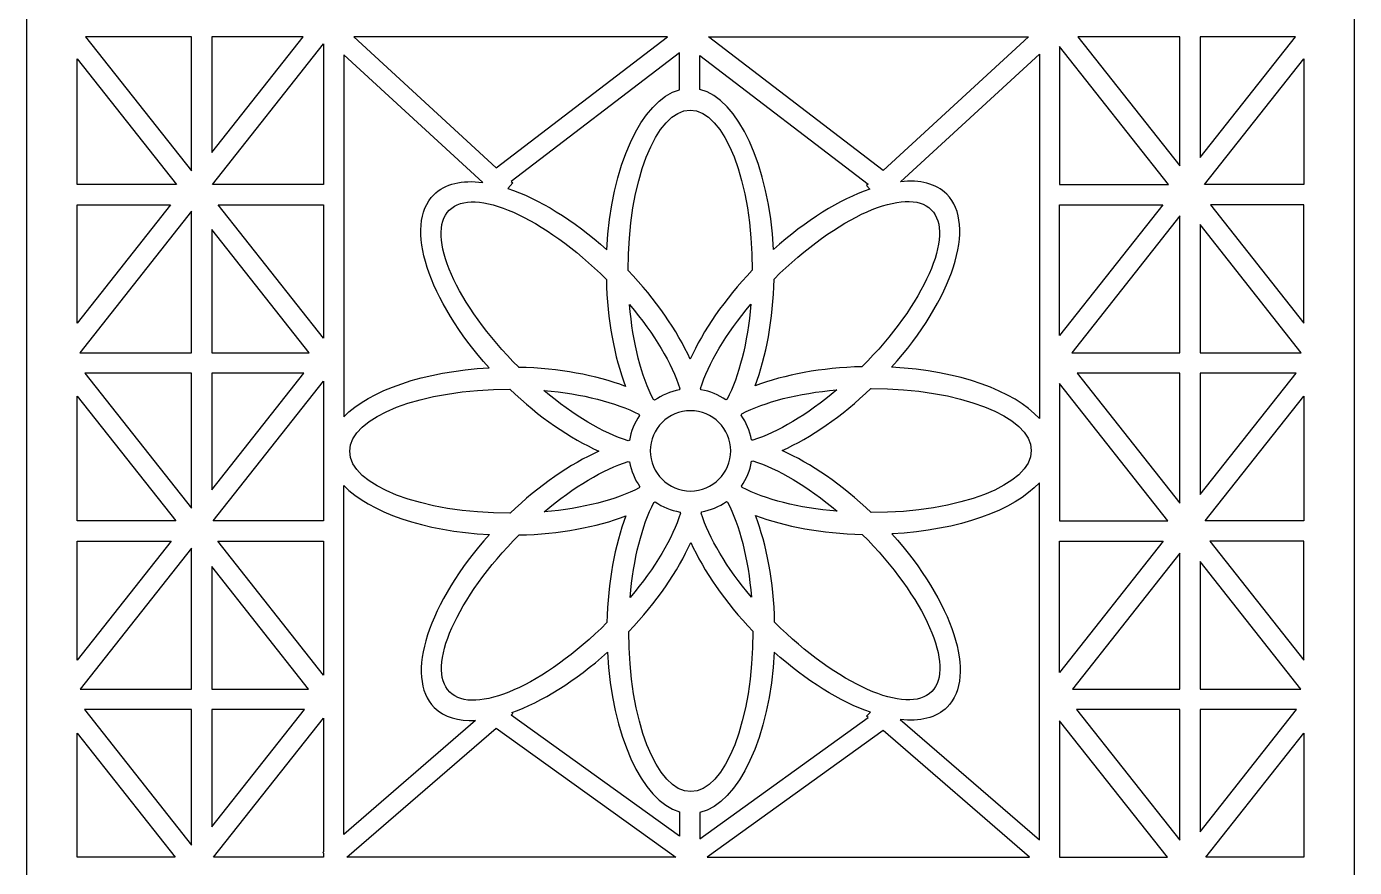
# Model space of a CAD drawing. Header units: centimetres. Extents: x -27 to -22.3, y -9 to 9.
# Drawn here: x -26.999 to -22.336, y -5.922 to -2.968 of the extents above; entities that cross this region are included whole.
import ezdxf

# ---------------------------------------------------------------- set-up
doc = ezdxf.new("R2010")
doc.units = ezdxf.units.CM
doc.header["$MEASUREMENT"] = 0
doc.layers.add('layer 1', color=7, linetype='Continuous')

msp = doc.modelspace()

# ---------------------------------------------------------------- linework, layer by layer
at = {"layer": 'layer 1', "color": 250, "lineweight": 30}
for points, knots in [([(-22.33552, 9.00077), (-22.33552, 9.00077), (-22.33552, -9.00021), (-22.33552, -9.00021), (-22.33552, -9.00021), (-22.33552, -9.00021), (-26.99914, -9.00021), (-26.99914, -9.00021), (-26.99914, -9.00021), (-26.99914, -9.00021), (-26.99914, 9.00077), (-26.99914, 9.00077), (-26.99914, 9.00077), (-26.99914, 9.00077), (-22.33552, 9.00077), (-22.33552, 9.00077)], [0, 0, 0, 0, 0.2, 0.2, 0.2, 0.2, 0.4, 0.4, 0.4, 0.4, 0.6, 0.6, 0.6, 0.6, 1, 1, 1, 1]), ([(-26.41991, -3.00384), (-26.41991, -3.00384), (-26.41991, -3.47517), (-26.41991, -3.47517), (-26.41991, -3.47517), (-26.41991, -3.47517), (-26.79175, -3.00384), (-26.79175, -3.00384), (-26.79175, -3.00384), (-26.79175, -3.00384), (-26.41991, -3.00384), (-26.41991, -3.00384)], [0, 0, 0, 0, 0.25, 0.25, 0.25, 0.25, 0.5, 0.5, 0.5, 0.5, 1, 1, 1, 1]), ([(-26.34862, -3.41094), (-26.34862, -3.41094), (-26.34862, -3.00384), (-26.34862, -3.00384), (-26.34862, -3.00384), (-26.34862, -3.00384), (-26.02744, -3.00384), (-26.02744, -3.00384), (-26.02744, -3.00384), (-26.02744, -3.00384), (-26.34862, -3.41094), (-26.34862, -3.41094)], [0, 0, 0, 0, 0.25, 0.25, 0.25, 0.25, 0.5, 0.5, 0.5, 0.5, 1, 1, 1, 1]), ([(-26.34643, -3.52328), (-26.34643, -3.52328), (-25.95651, -3.52328), (-25.95651, -3.52328), (-25.95651, -3.52328), (-25.95651, -3.52328), (-25.95651, -3.02904), (-25.95651, -3.02904), (-25.95651, -3.02904), (-25.95651, -3.02904), (-26.34643, -3.52328), (-26.34643, -3.52328)], [0, 0, 0, 0, 0.25, 0.25, 0.25, 0.25, 0.5, 0.5, 0.5, 0.5, 1, 1, 1, 1]), ([(-24.74817, -3.00384), (-24.74817, -3.00384), (-25.34936, -3.46397), (-25.34936, -3.46397), (-25.34936, -3.46397), (-25.34936, -3.46397), (-25.84957, -3.00384), (-25.84957, -3.00384), (-25.84957, -3.00384), (-25.84957, -3.00384), (-24.74817, -3.00384), (-24.74817, -3.00384)], [0, 0, 0, 0, 0.25, 0.25, 0.25, 0.25, 0.5, 0.5, 0.5, 0.5, 1, 1, 1, 1]), ([(-24.6042, -3.00384), (-24.6042, -3.00384), (-23.99069, -3.47339), (-23.99069, -3.47339), (-23.99069, -3.47339), (-23.99069, -3.47339), (-23.48024, -3.00384), (-23.48024, -3.00384), (-23.48024, -3.00384), (-23.48024, -3.00384), (-24.6042, -3.00384), (-24.6042, -3.00384)], [0, 0, 0, 0, 0.25, 0.25, 0.25, 0.25, 0.5, 0.5, 0.5, 0.5, 1, 1, 1, 1]), ([(-22.94893, -3.00384), (-22.94893, -3.00384), (-22.94893, -3.45798), (-22.94893, -3.45798), (-22.94893, -3.45798), (-22.94893, -3.45798), (-23.30721, -3.00384), (-23.30721, -3.00384), (-23.30721, -3.00384), (-23.30721, -3.00384), (-23.17735, -3.00384), (-23.17735, -3.00384), (-23.17735, -3.00384), (-23.17735, -3.00384), (-22.94893, -3.00384), (-22.94893, -3.00384)], [0, 0, 0, 0, 0.2, 0.2, 0.2, 0.2, 0.4, 0.4, 0.4, 0.4, 0.6, 0.6, 0.6, 0.6, 1, 1, 1, 1]), ([(-22.87764, -3.42813), (-22.87764, -3.42813), (-22.87764, -3.00384), (-22.87764, -3.00384), (-22.87764, -3.00384), (-22.87764, -3.00384), (-22.5429, -3.00384), (-22.5429, -3.00384), (-22.5429, -3.00384), (-22.5429, -3.00384), (-22.87764, -3.42813), (-22.87764, -3.42813)], [0, 0, 0, 0, 0.25, 0.25, 0.25, 0.25, 0.5, 0.5, 0.5, 0.5, 1, 1, 1, 1]), ([(-25.88522, -3.06699), (-25.88522, -3.06699), (-25.39719, -3.51591), (-25.39719, -3.51591), (-25.39719, -3.51591), (-25.46937, -3.50638), (-25.52955, -3.51952), (-25.56875, -3.55872), (-25.56875, -3.55872), (-25.67586, -3.66583), (-25.58867, -3.92952), (-25.37474, -4.16688), (-25.37474, -4.16688), (-25.60297, -4.17889), (-25.79474, -4.24627), (-25.88522, -4.33914), (-25.88522, -4.33914), (-25.88522, -4.33914), (-25.88522, -3.06699), (-25.88522, -3.06699)], [0, 0, 0, 0, 0.1666667, 0.1666667, 0.1666667, 0.1666667, 0.3333333, 0.3333333, 0.3333333, 0.3333333, 0.5, 0.5, 0.5, 0.5, 0.6666667, 0.6666667, 0.6666667, 0.6666667, 1, 1, 1, 1]), ([(-25.29661, -3.51249), (-25.29661, -3.51249), (-24.70573, -3.06026), (-24.70573, -3.06026), (-24.70573, -3.06026), (-24.70573, -3.06026), (-24.70573, -3.19001), (-24.70573, -3.19001), (-24.70573, -3.19001), (-24.83997, -3.22684), (-24.94608, -3.45963), (-24.96127, -3.75211), (-24.96127, -3.75211), (-25.07811, -3.64695), (-25.20127, -3.57252), (-25.30897, -3.53684), (-25.30897, -3.53684), (-25.30897, -3.53684), (-25.29111, -3.51755), (-25.29111, -3.51755), (-25.29111, -3.51755), (-25.29111, -3.51755), (-25.29661, -3.51249), (-25.29661, -3.51249)], [0, 0, 0, 0, 0.1428571, 0.1428571, 0.1428571, 0.1428571, 0.2857143, 0.2857143, 0.2857143, 0.2857143, 0.4285714, 0.4285714, 0.4285714, 0.4285714, 0.5714286, 0.5714286, 0.5714286, 0.5714286, 0.7142857, 0.7142857, 0.7142857, 0.7142857, 1, 1, 1, 1]), ([(-24.04345, -3.52192), (-24.04345, -3.52192), (-24.63444, -3.06959), (-24.63444, -3.06959), (-24.63444, -3.06959), (-24.63444, -3.06959), (-24.63444, -3.18912), (-24.63444, -3.18912), (-24.63444, -3.18912), (-24.49877, -3.22293), (-24.3911, -3.45672), (-24.37561, -3.75119), (-24.37561, -3.75119), (-24.2624, -3.64915), (-24.14321, -3.57597), (-24.03787, -3.53894), (-24.03787, -3.53894), (-24.03787, -3.53894), (-24.04894, -3.52697), (-24.04894, -3.52697), (-24.04894, -3.52697), (-24.04894, -3.52697), (-24.04345, -3.52192), (-24.04345, -3.52192)], [0, 0, 0, 0, 0.1428571, 0.1428571, 0.1428571, 0.1428571, 0.2857143, 0.2857143, 0.2857143, 0.2857143, 0.4285714, 0.4285714, 0.4285714, 0.4285714, 0.5714286, 0.5714286, 0.5714286, 0.5714286, 0.7142857, 0.7142857, 0.7142857, 0.7142857, 1, 1, 1, 1]), ([(-23.44217, -3.06478), (-23.44217, -3.06478), (-23.92973, -3.51326), (-23.92973, -3.51326), (-23.92973, -3.51326), (-23.86168, -3.50602), (-23.80496, -3.51967), (-23.76745, -3.55718), (-23.76745, -3.55718), (-23.66044, -3.66419), (-23.74736, -3.92747), (-23.96084, -4.16465), (-23.96084, -4.16465), (-23.7259, -4.17685), (-23.52947, -4.24772), (-23.44217, -4.3447), (-23.44217, -4.3447), (-23.44217, -4.3447), (-23.44217, -3.06478), (-23.44217, -3.06478)], [0, 0, 0, 0, 0.1666667, 0.1666667, 0.1666667, 0.1666667, 0.3333333, 0.3333333, 0.3333333, 0.3333333, 0.5, 0.5, 0.5, 0.5, 0.6666667, 0.6666667, 0.6666667, 0.6666667, 1, 1, 1, 1]), ([(-23.37088, -3.03824), (-23.37088, -3.03824), (-22.98822, -3.52328), (-22.98822, -3.52328), (-22.98822, -3.52328), (-22.98822, -3.52328), (-23.37088, -3.52328), (-23.37088, -3.52328), (-23.37088, -3.52328), (-23.37088, -3.52328), (-23.37088, -3.03824), (-23.37088, -3.03824)], [0, 0, 0, 0, 0.25, 0.25, 0.25, 0.25, 0.5, 0.5, 0.5, 0.5, 1, 1, 1, 1]), ([(-26.82091, -3.52328), (-26.82091, -3.52328), (-26.47276, -3.52328), (-26.47276, -3.52328), (-26.47276, -3.52328), (-26.47276, -3.52328), (-26.82091, -3.08198), (-26.82091, -3.08198), (-26.82091, -3.08198), (-26.82091, -3.08198), (-26.82091, -3.52328), (-26.82091, -3.52328)], [0, 0, 0, 0, 0.25, 0.25, 0.25, 0.25, 0.5, 0.5, 0.5, 0.5, 1, 1, 1, 1]), ([(-22.51375, -3.08199), (-22.51375, -3.08199), (-22.86189, -3.52328), (-22.86189, -3.52328), (-22.86189, -3.52328), (-22.86189, -3.52328), (-22.51375, -3.52328), (-22.51375, -3.52328), (-22.51375, -3.52328), (-22.51375, -3.52328), (-22.51375, -3.08199), (-22.51375, -3.08199)], [0, 0, 0, 0, 0.25, 0.25, 0.25, 0.25, 0.5, 0.5, 0.5, 0.5, 1, 1, 1, 1]), ([(-24.88641, -3.82472), (-24.7882, -3.92736), (-24.71365, -4.03652), (-24.66843, -4.13693), (-24.66843, -4.13693), (-24.62339, -4.03631), (-24.54884, -3.92682), (-24.45043, -3.82385), (-24.45043, -3.82385), (-24.45056, -3.51334), (-24.54812, -3.26164), (-24.66842, -3.26164), (-24.66842, -3.26164), (-24.78879, -3.26164), (-24.88641, -3.51368), (-24.88641, -3.82447), (-24.88641, -3.82447), (-24.88641, -3.82447), (-24.88641, -3.82472), (-24.88641, -3.82472)], [0, 0, 0, 0, 0.1666667, 0.1666667, 0.1666667, 0.1666667, 0.3333333, 0.3333333, 0.3333333, 0.3333333, 0.5, 0.5, 0.5, 0.5, 0.6666667, 0.6666667, 0.6666667, 0.6666667, 1, 1, 1, 1]), ([(-25.27046, -4.1653), (-25.12844, -4.16842), (-24.99855, -4.1929), (-24.89557, -4.23192), (-24.89557, -4.23192), (-24.93486, -4.12892), (-24.95957, -3.99878), (-24.9628, -3.85639), (-24.9628, -3.85639), (-25.18245, -3.63692), (-25.42942, -3.52793), (-25.51448, -3.61299), (-25.51448, -3.61299), (-25.59959, -3.69811), (-25.4904, -3.94535), (-25.27064, -4.16511), (-25.27064, -4.16511), (-25.27064, -4.16511), (-25.27046, -4.1653), (-25.27046, -4.1653)], [0, 0, 0, 0, 0.1666667, 0.1666667, 0.1666667, 0.1666667, 0.3333333, 0.3333333, 0.3333333, 0.3333333, 0.5, 0.5, 0.5, 0.5, 0.6666667, 0.6666667, 0.6666667, 0.6666667, 1, 1, 1, 1]), ([(-24.37402, -3.85547), (-24.37715, -3.99748), (-24.40163, -4.12738), (-24.44065, -4.23036), (-24.44065, -4.23036), (-24.33765, -4.19107), (-24.20751, -4.16636), (-24.06512, -4.16313), (-24.06512, -4.16313), (-23.84565, -3.94348), (-23.73666, -3.69651), (-23.82172, -3.61145), (-23.82172, -3.61145), (-23.90684, -3.52633), (-24.15408, -3.63552), (-24.37384, -3.85528), (-24.37384, -3.85528), (-24.37384, -3.85528), (-24.37402, -3.85547), (-24.37402, -3.85547)], [0, 0, 0, 0, 0.1666667, 0.1666667, 0.1666667, 0.1666667, 0.3333333, 0.3333333, 0.3333333, 0.3333333, 0.5, 0.5, 0.5, 0.5, 0.6666667, 0.6666667, 0.6666667, 0.6666667, 1, 1, 1, 1]), ([(-26.49348, -3.59457), (-26.49348, -3.59457), (-26.82091, -3.59457), (-26.82091, -3.59457), (-26.82091, -3.59457), (-26.82091, -3.59457), (-26.82091, -4.00959), (-26.82091, -4.00959), (-26.82091, -4.00959), (-26.82091, -4.00959), (-26.49348, -3.59457), (-26.49348, -3.59457)], [0, 0, 0, 0, 0.25, 0.25, 0.25, 0.25, 0.5, 0.5, 0.5, 0.5, 1, 1, 1, 1]), ([(-26.41991, -3.61641), (-26.41991, -3.61641), (-26.41991, -4.114), (-26.41991, -4.114), (-26.41991, -4.114), (-26.41991, -4.114), (-26.81247, -4.114), (-26.81247, -4.114), (-26.81247, -4.114), (-26.81247, -4.114), (-26.41991, -3.61641), (-26.41991, -3.61641)], [0, 0, 0, 0, 0.25, 0.25, 0.25, 0.25, 0.5, 0.5, 0.5, 0.5, 1, 1, 1, 1]), ([(-25.95651, -3.59457), (-25.95651, -3.59457), (-26.32571, -3.59457), (-26.32571, -3.59457), (-26.32571, -3.59457), (-26.32571, -3.59457), (-25.95651, -4.06254), (-25.95651, -4.06254), (-25.95651, -4.06254), (-25.95651, -4.06254), (-25.95651, -3.59457), (-25.95651, -3.59457)], [0, 0, 0, 0, 0.25, 0.25, 0.25, 0.25, 0.5, 0.5, 0.5, 0.5, 1, 1, 1, 1]), ([(-23.37088, -4.05334), (-23.37088, -4.05334), (-23.00894, -3.59457), (-23.00894, -3.59457), (-23.00894, -3.59457), (-23.00894, -3.59457), (-23.37088, -3.59457), (-23.37088, -3.59457), (-23.37088, -3.59457), (-23.37088, -3.59457), (-23.37088, -4.05334), (-23.37088, -4.05334)], [0, 0, 0, 0, 0.25, 0.25, 0.25, 0.25, 0.5, 0.5, 0.5, 0.5, 1, 1, 1, 1]), ([(-22.94893, -3.6336), (-22.94893, -3.6336), (-22.94893, -4.114), (-22.94893, -4.114), (-22.94893, -4.114), (-22.94893, -4.114), (-23.32793, -4.114), (-23.32793, -4.114), (-23.32793, -4.114), (-23.32793, -4.114), (-22.94893, -3.6336), (-22.94893, -3.6336)], [0, 0, 0, 0, 0.25, 0.25, 0.25, 0.25, 0.5, 0.5, 0.5, 0.5, 1, 1, 1, 1]), ([(-22.51375, -4.00959), (-22.51375, -4.00959), (-22.84117, -3.59457), (-22.84117, -3.59457), (-22.84117, -3.59457), (-22.84117, -3.59457), (-22.51375, -3.59457), (-22.51375, -3.59457), (-22.51375, -3.59457), (-22.51375, -3.59457), (-22.51375, -4.00959), (-22.51375, -4.00959)], [0, 0, 0, 0, 0.25, 0.25, 0.25, 0.25, 0.5, 0.5, 0.5, 0.5, 1, 1, 1, 1]), ([(-26.34862, -4.114), (-26.34862, -4.114), (-26.34862, -3.68063), (-26.34862, -3.68063), (-26.34862, -3.68063), (-26.34862, -3.68063), (-26.00672, -4.114), (-26.00672, -4.114), (-26.00672, -4.114), (-26.00672, -4.114), (-26.34862, -4.114), (-26.34862, -4.114)], [0, 0, 0, 0, 0.25, 0.25, 0.25, 0.25, 0.5, 0.5, 0.5, 0.5, 1, 1, 1, 1]), ([(-22.87764, -4.114), (-22.87764, -4.114), (-22.87764, -3.66344), (-22.87764, -3.66344), (-22.87764, -3.66344), (-22.87764, -3.66344), (-22.52218, -4.114), (-22.52218, -4.114), (-22.52218, -4.114), (-22.52218, -4.114), (-22.87764, -4.114), (-22.87764, -4.114)], [0, 0, 0, 0, 0.25, 0.25, 0.25, 0.25, 0.5, 0.5, 0.5, 0.5, 1, 1, 1, 1]), ([(-24.79319, -4.28079), (-24.76765, -4.26268), (-24.73805, -4.24993), (-24.70601, -4.24418), (-24.70601, -4.24418), (-24.70563, -4.2426), (-24.70523, -4.24101), (-24.70483, -4.23942), (-24.70483, -4.23942), (-24.73176, -4.15338), (-24.79344, -4.0488), (-24.88141, -3.94475), (-24.88141, -3.94475), (-24.86992, -4.08088), (-24.83935, -4.19861), (-24.79729, -4.27834), (-24.79729, -4.27834), (-24.79592, -4.27915), (-24.79455, -4.27997), (-24.79319, -4.28079)], [0, 0, 0, 0, 0.1666667, 0.1666667, 0.1666667, 0.1666667, 0.3333333, 0.3333333, 0.3333333, 0.3333333, 0.5, 0.5, 0.5, 0.5, 0.6666667, 0.6666667, 0.6666667, 0.6666667, 1, 1, 1, 1]), ([(-24.6306, -4.24385), (-24.5985, -4.24931), (-24.56879, -4.26178), (-24.54311, -4.27964), (-24.54311, -4.27964), (-24.5417, -4.27879), (-24.54028, -4.27793), (-24.53886, -4.27708), (-24.53886, -4.27708), (-24.49706, -4.1972), (-24.46673, -4.07964), (-24.45536, -3.94387), (-24.45536, -3.94387), (-24.5435, -4.04825), (-24.60512, -4.15312), (-24.63177, -4.23924), (-24.63177, -4.23924), (-24.63137, -4.24078), (-24.63098, -4.24232), (-24.6306, -4.24385)], [0, 0, 0, 0, 0.1666667, 0.1666667, 0.1666667, 0.1666667, 0.3333333, 0.3333333, 0.3333333, 0.3333333, 0.5, 0.5, 0.5, 0.5, 0.6666667, 0.6666667, 0.6666667, 0.6666667, 1, 1, 1, 1]), ([(-26.41991, -4.18529), (-26.41991, -4.18529), (-26.41991, -4.65933), (-26.41991, -4.65933), (-26.41991, -4.65933), (-26.41991, -4.65933), (-26.79389, -4.18529), (-26.79389, -4.18529), (-26.79389, -4.18529), (-26.79389, -4.18529), (-26.41991, -4.18529), (-26.41991, -4.18529)], [0, 0, 0, 0, 0.25, 0.25, 0.25, 0.25, 0.5, 0.5, 0.5, 0.5, 1, 1, 1, 1]), ([(-26.34862, -4.59511), (-26.34862, -4.59511), (-26.34862, -4.18529), (-26.34862, -4.18529), (-26.34862, -4.18529), (-26.34862, -4.18529), (-26.0253, -4.18529), (-26.0253, -4.18529), (-26.0253, -4.18529), (-26.0253, -4.18529), (-26.34862, -4.59511), (-26.34862, -4.59511)], [0, 0, 0, 0, 0.25, 0.25, 0.25, 0.25, 0.5, 0.5, 0.5, 0.5, 1, 1, 1, 1]), ([(-22.94893, -4.18529), (-22.94893, -4.18529), (-22.94893, -4.64214), (-22.94893, -4.64214), (-22.94893, -4.64214), (-22.94893, -4.64214), (-23.30935, -4.18529), (-23.30935, -4.18529), (-23.30935, -4.18529), (-23.30935, -4.18529), (-22.94893, -4.18529), (-22.94893, -4.18529)], [0, 0, 0, 0, 0.25, 0.25, 0.25, 0.25, 0.5, 0.5, 0.5, 0.5, 1, 1, 1, 1]), ([(-22.87764, -4.6123), (-22.87764, -4.6123), (-22.87764, -4.18529), (-22.87764, -4.18529), (-22.87764, -4.18529), (-22.87764, -4.18529), (-22.54076, -4.18529), (-22.54076, -4.18529), (-22.54076, -4.18529), (-22.54076, -4.18529), (-22.87764, -4.6123), (-22.87764, -4.6123)], [0, 0, 0, 0, 0.25, 0.25, 0.25, 0.25, 0.5, 0.5, 0.5, 0.5, 1, 1, 1, 1]), ([(-26.34429, -4.70473), (-26.34429, -4.70473), (-25.95651, -4.70473), (-25.95651, -4.70473), (-25.95651, -4.70473), (-25.95651, -4.70473), (-25.95651, -4.2132), (-25.95651, -4.2132), (-25.95651, -4.2132), (-25.95651, -4.2132), (-26.34429, -4.70473), (-26.34429, -4.70473)], [0, 0, 0, 0, 0.25, 0.25, 0.25, 0.25, 0.5, 0.5, 0.5, 0.5, 1, 1, 1, 1]), ([(-25.3012, -4.67768), (-25.19857, -4.57947), (-25.08941, -4.50492), (-24.98899, -4.4597), (-24.98899, -4.4597), (-25.08961, -4.41466), (-25.19911, -4.34011), (-25.30209, -4.2417), (-25.30209, -4.2417), (-25.61259, -4.24183), (-25.86429, -4.3394), (-25.86429, -4.45969), (-25.86429, -4.45969), (-25.86429, -4.58006), (-25.61225, -4.67768), (-25.30146, -4.67768), (-25.30146, -4.67768), (-25.30146, -4.67768), (-25.3012, -4.67768), (-25.3012, -4.67768)], [0, 0, 0, 0, 0.1666667, 0.1666667, 0.1666667, 0.1666667, 0.3333333, 0.3333333, 0.3333333, 0.3333333, 0.5, 0.5, 0.5, 0.5, 0.6666667, 0.6666667, 0.6666667, 0.6666667, 1, 1, 1, 1]), ([(-24.34565, -4.45747), (-24.24503, -4.50253), (-24.13554, -4.5771), (-24.03257, -4.6755), (-24.03257, -4.6755), (-23.72207, -4.67537), (-23.47037, -4.5778), (-23.47037, -4.45751), (-23.47037, -4.45751), (-23.47037, -4.33713), (-23.72241, -4.23951), (-24.0332, -4.23951), (-24.0332, -4.23951), (-24.0332, -4.23951), (-24.03345, -4.23951), (-24.03345, -4.23951), (-24.03345, -4.23951), (-24.13609, -4.33773), (-24.24524, -4.41225), (-24.34565, -4.45747)], [0, 0, 0, 0, 0.1666667, 0.1666667, 0.1666667, 0.1666667, 0.3333333, 0.3333333, 0.3333333, 0.3333333, 0.5, 0.5, 0.5, 0.5, 0.6666667, 0.6666667, 0.6666667, 0.6666667, 1, 1, 1, 1]), ([(-23.37088, -4.2224), (-23.37088, -4.2224), (-22.99036, -4.70473), (-22.99036, -4.70473), (-22.99036, -4.70473), (-22.99036, -4.70473), (-23.37088, -4.70473), (-23.37088, -4.70473), (-23.37088, -4.70473), (-23.37088, -4.70473), (-23.37088, -4.2224), (-23.37088, -4.2224)], [0, 0, 0, 0, 0.25, 0.25, 0.25, 0.25, 0.5, 0.5, 0.5, 0.5, 1, 1, 1, 1]), ([(-26.82091, -4.70473), (-26.82091, -4.70473), (-26.4749, -4.70473), (-26.4749, -4.70473), (-26.4749, -4.70473), (-26.4749, -4.70473), (-26.82091, -4.26615), (-26.82091, -4.26615), (-26.82091, -4.26615), (-26.82091, -4.26615), (-26.82091, -4.70473), (-26.82091, -4.70473)], [0, 0, 0, 0, 0.25, 0.25, 0.25, 0.25, 0.5, 0.5, 0.5, 0.5, 1, 1, 1, 1]), ([(-24.88207, -4.42187), (-24.87661, -4.38978), (-24.86414, -4.36006), (-24.84628, -4.33438), (-24.84628, -4.33438), (-24.84713, -4.33297), (-24.84799, -4.33156), (-24.84883, -4.33013), (-24.84883, -4.33013), (-24.92872, -4.28834), (-25.04628, -4.258), (-25.18205, -4.24663), (-25.18205, -4.24663), (-25.07767, -4.33477), (-24.97281, -4.39639), (-24.88669, -4.42304), (-24.88669, -4.42304), (-24.88515, -4.42264), (-24.88361, -4.42225), (-24.88207, -4.42187)], [0, 0, 0, 0, 0.1666667, 0.1666667, 0.1666667, 0.1666667, 0.3333333, 0.3333333, 0.3333333, 0.3333333, 0.5, 0.5, 0.5, 0.5, 0.6666667, 0.6666667, 0.6666667, 0.6666667, 1, 1, 1, 1]), ([(-24.48951, -4.33274), (-24.47141, -4.35827), (-24.45866, -4.38786), (-24.45292, -4.41988), (-24.45292, -4.41988), (-24.45133, -4.42027), (-24.44973, -4.42066), (-24.44814, -4.42107), (-24.44814, -4.42107), (-24.3621, -4.39414), (-24.25753, -4.3325), (-24.15349, -4.24452), (-24.15349, -4.24452), (-24.28962, -4.25601), (-24.40734, -4.28659), (-24.48707, -4.32863), (-24.48707, -4.32863), (-24.48788, -4.33001), (-24.4887, -4.33138), (-24.48951, -4.33274)], [0, 0, 0, 0, 0.1666667, 0.1666667, 0.1666667, 0.1666667, 0.3333333, 0.3333333, 0.3333333, 0.3333333, 0.5, 0.5, 0.5, 0.5, 0.6666667, 0.6666667, 0.6666667, 0.6666667, 1, 1, 1, 1]), ([(-22.51375, -4.26615), (-22.51375, -4.26615), (-22.85975, -4.70473), (-22.85975, -4.70473), (-22.85975, -4.70473), (-22.85975, -4.70473), (-22.51375, -4.70473), (-22.51375, -4.70473), (-22.51375, -4.70473), (-22.51375, -4.70473), (-22.51375, -4.26615), (-22.51375, -4.26615)], [0, 0, 0, 0, 0.25, 0.25, 0.25, 0.25, 0.5, 0.5, 0.5, 0.5, 1, 1, 1, 1]), ([(-24.52623, -4.4586), (-24.52623, -4.53651), (-24.58942, -4.59969), (-24.66733, -4.59969), (-24.66733, -4.59969), (-24.74524, -4.59969), (-24.80842, -4.53651), (-24.80842, -4.4586), (-24.80842, -4.4586), (-24.80842, -4.38069), (-24.74524, -4.3175), (-24.66733, -4.3175), (-24.66733, -4.3175), (-24.58942, -4.3175), (-24.52623, -4.38069), (-24.52623, -4.4586)], [0, 0, 0, 0, 0.2, 0.2, 0.2, 0.2, 0.4, 0.4, 0.4, 0.4, 0.6, 0.6, 0.6, 0.6, 1, 1, 1, 1]), ([(-24.84514, -4.58446), (-24.86325, -4.55892), (-24.876, -4.52931), (-24.88175, -4.49727), (-24.88175, -4.49727), (-24.88332, -4.49689), (-24.8849, -4.4965), (-24.88649, -4.49609), (-24.88649, -4.49609), (-24.97254, -4.52303), (-25.07712, -4.5847), (-25.18118, -4.67268), (-25.18118, -4.67268), (-25.04505, -4.66119), (-24.92732, -4.63062), (-24.84758, -4.58856), (-24.84758, -4.58856), (-24.84677, -4.58719), (-24.84596, -4.58582), (-24.84514, -4.58446)], [0, 0, 0, 0, 0.1666667, 0.1666667, 0.1666667, 0.1666667, 0.3333333, 0.3333333, 0.3333333, 0.3333333, 0.5, 0.5, 0.5, 0.5, 0.6666667, 0.6666667, 0.6666667, 0.6666667, 1, 1, 1, 1]), ([(-24.45258, -4.49529), (-24.45803, -4.52739), (-24.4705, -4.5571), (-24.48836, -4.58279), (-24.48836, -4.58279), (-24.4875, -4.58421), (-24.48664, -4.58563), (-24.48579, -4.58706), (-24.48579, -4.58706), (-24.40591, -4.62886), (-24.28837, -4.65921), (-24.1526, -4.67058), (-24.1526, -4.67058), (-24.25699, -4.58243), (-24.36186, -4.52079), (-24.44799, -4.49413), (-24.44799, -4.49413), (-24.44952, -4.49453), (-24.45105, -4.49492), (-24.45258, -4.49529)], [0, 0, 0, 0, 0.1666667, 0.1666667, 0.1666667, 0.1666667, 0.3333333, 0.3333333, 0.3333333, 0.3333333, 0.5, 0.5, 0.5, 0.5, 0.6666667, 0.6666667, 0.6666667, 0.6666667, 1, 1, 1, 1]), ([(-23.44217, -5.82542), (-23.44217, -5.82542), (-23.93127, -5.40205), (-23.93127, -5.40205), (-23.93127, -5.40205), (-23.86185, -5.41005), (-23.80398, -5.39655), (-23.76591, -5.35847), (-23.76591, -5.35847), (-23.6588, -5.25136), (-23.74599, -4.98767), (-23.95991, -4.75031), (-23.95991, -4.75031), (-23.72539, -4.73797), (-23.52935, -4.66716), (-23.44217, -4.57031), (-23.44217, -4.57031), (-23.44217, -4.57031), (-23.44217, -5.82542), (-23.44217, -5.82542)], [0, 0, 0, 0, 0.1666667, 0.1666667, 0.1666667, 0.1666667, 0.3333333, 0.3333333, 0.3333333, 0.3333333, 0.5, 0.5, 0.5, 0.5, 0.6666667, 0.6666667, 0.6666667, 0.6666667, 1, 1, 1, 1]), ([(-25.88522, -5.80559), (-25.88522, -5.80559), (-25.42286, -5.40537), (-25.42286, -5.40537), (-25.42286, -5.40537), (-25.48294, -5.40854), (-25.53304, -5.39418), (-25.5672, -5.36002), (-25.5672, -5.36002), (-25.67421, -5.25301), (-25.58729, -4.98972), (-25.37382, -4.75254), (-25.37382, -4.75254), (-25.60245, -4.74067), (-25.79462, -4.67323), (-25.88522, -4.58023), (-25.88522, -4.58023), (-25.88522, -4.58023), (-25.88522, -5.80559), (-25.88522, -5.80559)], [0, 0, 0, 0, 0.1666667, 0.1666667, 0.1666667, 0.1666667, 0.3333333, 0.3333333, 0.3333333, 0.3333333, 0.5, 0.5, 0.5, 0.5, 0.6666667, 0.6666667, 0.6666667, 0.6666667, 1, 1, 1, 1]), ([(-24.70405, -4.67334), (-24.73615, -4.66789), (-24.76585, -4.65541), (-24.79154, -4.63755), (-24.79154, -4.63755), (-24.79295, -4.63841), (-24.79437, -4.63927), (-24.7958, -4.64012), (-24.7958, -4.64012), (-24.83759, -4.72001), (-24.86793, -4.83756), (-24.8793, -4.97332), (-24.8793, -4.97332), (-24.79116, -4.86894), (-24.72953, -4.76408), (-24.70288, -4.67796), (-24.70288, -4.67796), (-24.70328, -4.67642), (-24.70367, -4.67488), (-24.70405, -4.67334)], [0, 0, 0, 0, 0.1666667, 0.1666667, 0.1666667, 0.1666667, 0.3333333, 0.3333333, 0.3333333, 0.3333333, 0.5, 0.5, 0.5, 0.5, 0.6666667, 0.6666667, 0.6666667, 0.6666667, 1, 1, 1, 1]), ([(-24.54137, -4.63635), (-24.56693, -4.65449), (-24.59656, -4.66726), (-24.62862, -4.67301), (-24.62862, -4.67301), (-24.62901, -4.6746), (-24.62941, -4.6762), (-24.62982, -4.6778), (-24.62982, -4.6778), (-24.60287, -4.76384), (-24.5412, -4.86841), (-24.45324, -4.97245), (-24.45324, -4.97245), (-24.46473, -4.83625), (-24.49533, -4.71845), (-24.53742, -4.6387), (-24.53742, -4.6387), (-24.53875, -4.63792), (-24.54006, -4.63713), (-24.54137, -4.63635)], [0, 0, 0, 0, 0.1666667, 0.1666667, 0.1666667, 0.1666667, 0.3333333, 0.3333333, 0.3333333, 0.3333333, 0.5, 0.5, 0.5, 0.5, 0.6666667, 0.6666667, 0.6666667, 0.6666667, 1, 1, 1, 1]), ([(-24.96063, -5.06173), (-24.9575, -4.91971), (-24.93303, -4.78982), (-24.89401, -4.68684), (-24.89401, -4.68684), (-24.99701, -4.72613), (-25.12715, -4.75083), (-25.26953, -4.75406), (-25.26953, -4.75406), (-25.489, -4.97371), (-25.59799, -5.22069), (-25.51293, -5.30575), (-25.51293, -5.30575), (-25.42782, -5.39086), (-25.18057, -5.28167), (-24.96081, -5.06191), (-24.96081, -5.06191), (-24.96081, -5.06191), (-24.96063, -5.06173), (-24.96063, -5.06173)], [0, 0, 0, 0, 0.1666667, 0.1666667, 0.1666667, 0.1666667, 0.3333333, 0.3333333, 0.3333333, 0.3333333, 0.5, 0.5, 0.5, 0.5, 0.6666667, 0.6666667, 0.6666667, 0.6666667, 1, 1, 1, 1]), ([(-24.06419, -4.7519), (-24.20624, -4.74878), (-24.33613, -4.72428), (-24.43908, -4.68523), (-24.43908, -4.68523), (-24.39979, -4.78824), (-24.37509, -4.91841), (-24.37186, -5.06081), (-24.37186, -5.06081), (-24.15221, -5.28027), (-23.90524, -5.38926), (-23.82018, -5.3042), (-23.82018, -5.3042), (-23.73506, -5.21909), (-23.84425, -4.97184), (-24.06401, -4.75208), (-24.06401, -4.75208), (-24.06401, -4.75208), (-24.06419, -4.7519), (-24.06419, -4.7519)], [0, 0, 0, 0, 0.1666667, 0.1666667, 0.1666667, 0.1666667, 0.3333333, 0.3333333, 0.3333333, 0.3333333, 0.5, 0.5, 0.5, 0.5, 0.6666667, 0.6666667, 0.6666667, 0.6666667, 1, 1, 1, 1]), ([(-26.49134, -4.77602), (-26.49134, -4.77602), (-26.82091, -4.77602), (-26.82091, -4.77602), (-26.82091, -4.77602), (-26.82091, -4.77602), (-26.82091, -5.19376), (-26.82091, -5.19376), (-26.82091, -5.19376), (-26.82091, -5.19376), (-26.49134, -4.77602), (-26.49134, -4.77602)], [0, 0, 0, 0, 0.25, 0.25, 0.25, 0.25, 0.5, 0.5, 0.5, 0.5, 1, 1, 1, 1]), ([(-26.41991, -4.80057), (-26.41991, -4.80057), (-26.41991, -5.29545), (-26.41991, -5.29545), (-26.41991, -5.29545), (-26.41991, -5.29545), (-26.81033, -5.29545), (-26.81033, -5.29545), (-26.81033, -5.29545), (-26.81033, -5.29545), (-26.41991, -4.80057), (-26.41991, -4.80057)], [0, 0, 0, 0, 0.25, 0.25, 0.25, 0.25, 0.5, 0.5, 0.5, 0.5, 1, 1, 1, 1]), ([(-25.95651, -4.77602), (-25.95651, -4.77602), (-26.32785, -4.77602), (-26.32785, -4.77602), (-26.32785, -4.77602), (-26.32785, -4.77602), (-25.95651, -5.24671), (-25.95651, -5.24671), (-25.95651, -5.24671), (-25.95651, -5.24671), (-25.95651, -4.77602), (-25.95651, -4.77602)], [0, 0, 0, 0, 0.25, 0.25, 0.25, 0.25, 0.5, 0.5, 0.5, 0.5, 1, 1, 1, 1]), ([(-24.44824, -5.09247), (-24.54645, -4.98984), (-24.621, -4.88068), (-24.66622, -4.78027), (-24.66622, -4.78027), (-24.71127, -4.88088), (-24.78583, -4.99038), (-24.88423, -5.09334), (-24.88423, -5.09334), (-24.8841, -5.40385), (-24.78653, -5.65556), (-24.66624, -5.65556), (-24.66624, -5.65556), (-24.54586, -5.65556), (-24.44824, -5.40352), (-24.44824, -5.09273), (-24.44824, -5.09273), (-24.44824, -5.09273), (-24.44824, -5.09247), (-24.44824, -5.09247)], [0, 0, 0, 0, 0.1666667, 0.1666667, 0.1666667, 0.1666667, 0.3333333, 0.3333333, 0.3333333, 0.3333333, 0.5, 0.5, 0.5, 0.5, 0.6666667, 0.6666667, 0.6666667, 0.6666667, 1, 1, 1, 1]), ([(-23.37088, -5.23751), (-23.37088, -5.23751), (-23.0068, -4.77602), (-23.0068, -4.77602), (-23.0068, -4.77602), (-23.0068, -4.77602), (-23.37088, -4.77602), (-23.37088, -4.77602), (-23.37088, -4.77602), (-23.37088, -4.77602), (-23.37088, -5.23751), (-23.37088, -5.23751)], [0, 0, 0, 0, 0.25, 0.25, 0.25, 0.25, 0.5, 0.5, 0.5, 0.5, 1, 1, 1, 1]), ([(-22.51375, -5.19376), (-22.51375, -5.19376), (-22.84331, -4.77602), (-22.84331, -4.77602), (-22.84331, -4.77602), (-22.84331, -4.77602), (-22.51375, -4.77602), (-22.51375, -4.77602), (-22.51375, -4.77602), (-22.51375, -4.77602), (-22.51375, -5.19376), (-22.51375, -5.19376)], [0, 0, 0, 0, 0.25, 0.25, 0.25, 0.25, 0.5, 0.5, 0.5, 0.5, 1, 1, 1, 1]), ([(-22.94893, -4.81776), (-22.94893, -4.81776), (-22.94893, -5.29545), (-22.94893, -5.29545), (-22.94893, -5.29545), (-22.94893, -5.29545), (-23.32579, -5.29545), (-23.32579, -5.29545), (-23.32579, -5.29545), (-23.32579, -5.29545), (-22.94893, -4.81776), (-22.94893, -4.81776)], [0, 0, 0, 0, 0.25, 0.25, 0.25, 0.25, 0.5, 0.5, 0.5, 0.5, 1, 1, 1, 1]), ([(-22.87764, -5.29545), (-22.87764, -5.29545), (-22.87764, -4.84761), (-22.87764, -4.84761), (-22.87764, -4.84761), (-22.87764, -4.84761), (-22.52432, -5.29545), (-22.52432, -5.29545), (-22.52432, -5.29545), (-22.52432, -5.29545), (-22.87764, -5.29545), (-22.87764, -5.29545)], [0, 0, 0, 0, 0.25, 0.25, 0.25, 0.25, 0.5, 0.5, 0.5, 0.5, 1, 1, 1, 1]), ([(-26.34862, -5.29545), (-26.34862, -5.29545), (-26.34862, -4.8648), (-26.34862, -4.8648), (-26.34862, -4.8648), (-26.34862, -4.8648), (-26.00886, -5.29545), (-26.00886, -5.29545), (-26.00886, -5.29545), (-26.00886, -5.29545), (-26.34862, -5.29545), (-26.34862, -5.29545)], [0, 0, 0, 0, 0.25, 0.25, 0.25, 0.25, 0.5, 0.5, 0.5, 0.5, 1, 1, 1, 1]), ([(-25.29661, -5.38637), (-25.29661, -5.38637), (-24.70573, -5.81192), (-24.70573, -5.81192), (-24.70573, -5.81192), (-24.70573, -5.81192), (-24.70573, -5.72657), (-24.70573, -5.72657), (-24.70573, -5.72657), (-24.83879, -5.68787), (-24.94376, -5.45647), (-24.95904, -5.16601), (-24.95904, -5.16601), (-25.07162, -5.26747), (-25.19012, -5.34041), (-25.29502, -5.37764), (-25.29502, -5.37764), (-25.29502, -5.37764), (-25.29111, -5.38161), (-25.29111, -5.38161), (-25.29111, -5.38161), (-25.29111, -5.38161), (-25.29661, -5.38637), (-25.29661, -5.38637)], [0, 0, 0, 0, 0.1428571, 0.1428571, 0.1428571, 0.1428571, 0.2857143, 0.2857143, 0.2857143, 0.2857143, 0.4285714, 0.4285714, 0.4285714, 0.4285714, 0.5714286, 0.5714286, 0.5714286, 0.5714286, 0.7142857, 0.7142857, 0.7142857, 0.7142857, 1, 1, 1, 1]), ([(-24.04345, -5.39524), (-24.04345, -5.39524), (-24.63444, -5.82088), (-24.63444, -5.82088), (-24.63444, -5.82088), (-24.63444, -5.82088), (-24.63444, -5.72858), (-24.63444, -5.72858), (-24.63444, -5.72858), (-24.4976, -5.69671), (-24.38878, -5.46156), (-24.37338, -5.16508), (-24.37338, -5.16508), (-24.26013, -5.26702), (-24.14093, -5.34007), (-24.03564, -5.37696), (-24.03564, -5.37696), (-24.03564, -5.37696), (-24.04894, -5.39048), (-24.04894, -5.39048), (-24.04894, -5.39048), (-24.04894, -5.39048), (-24.04345, -5.39524), (-24.04345, -5.39524)], [0, 0, 0, 0, 0.1428571, 0.1428571, 0.1428571, 0.1428571, 0.2857143, 0.2857143, 0.2857143, 0.2857143, 0.4285714, 0.4285714, 0.4285714, 0.4285714, 0.5714286, 0.5714286, 0.5714286, 0.5714286, 0.7142857, 0.7142857, 0.7142857, 0.7142857, 1, 1, 1, 1]), ([(-26.41991, -5.36674), (-26.41991, -5.36674), (-26.41991, -5.8435), (-26.41991, -5.8435), (-26.41991, -5.8435), (-26.41991, -5.8435), (-26.79604, -5.36674), (-26.79604, -5.36674), (-26.79604, -5.36674), (-26.79604, -5.36674), (-26.41991, -5.36674), (-26.41991, -5.36674)], [0, 0, 0, 0, 0.25, 0.25, 0.25, 0.25, 0.5, 0.5, 0.5, 0.5, 1, 1, 1, 1]), ([(-26.34862, -5.77927), (-26.34862, -5.77927), (-26.34862, -5.36674), (-26.34862, -5.36674), (-26.34862, -5.36674), (-26.34862, -5.36674), (-26.02316, -5.36674), (-26.02316, -5.36674), (-26.02316, -5.36674), (-26.02316, -5.36674), (-26.34862, -5.77927), (-26.34862, -5.77927)], [0, 0, 0, 0, 0.25, 0.25, 0.25, 0.25, 0.5, 0.5, 0.5, 0.5, 1, 1, 1, 1]), ([(-25.95864, -5.86914), (-25.95864, -5.86914), (-25.95651, -5.8673), (-25.95651, -5.8673), (-25.95651, -5.8673), (-25.95651, -5.8673), (-25.95651, -5.39737), (-25.95651, -5.39737), (-25.95651, -5.39737), (-25.95651, -5.39737), (-26.34215, -5.88618), (-26.34215, -5.88618), (-26.34215, -5.88618), (-26.34215, -5.88618), (-25.95651, -5.88618), (-25.95651, -5.88618), (-25.95651, -5.88618), (-25.95651, -5.88618), (-25.95651, -5.8713), (-25.95651, -5.8713), (-25.95651, -5.8713), (-25.95651, -5.8713), (-25.95864, -5.86914), (-25.95864, -5.86914)], [0, 0, 0, 0, 0.1428571, 0.1428571, 0.1428571, 0.1428571, 0.2857143, 0.2857143, 0.2857143, 0.2857143, 0.4285714, 0.4285714, 0.4285714, 0.4285714, 0.5714286, 0.5714286, 0.5714286, 0.5714286, 0.7142857, 0.7142857, 0.7142857, 0.7142857, 1, 1, 1, 1]), ([(-23.37088, -5.40657), (-23.37088, -5.40657), (-22.9925, -5.88618), (-22.9925, -5.88618), (-22.9925, -5.88618), (-22.9925, -5.88618), (-23.36706, -5.88618), (-23.36706, -5.88618), (-23.36706, -5.88618), (-23.36706, -5.88618), (-23.37088, -5.88618), (-23.37088, -5.88618), (-23.37088, -5.88618), (-23.37088, -5.88618), (-23.37088, -5.40657), (-23.37088, -5.40657)], [0, 0, 0, 0, 0.2, 0.2, 0.2, 0.2, 0.4, 0.4, 0.4, 0.4, 0.6, 0.6, 0.6, 0.6, 1, 1, 1, 1]), ([(-22.94893, -5.36674), (-22.94893, -5.36674), (-22.94893, -5.82631), (-22.94893, -5.82631), (-22.94893, -5.82631), (-22.94893, -5.82631), (-23.3115, -5.36674), (-23.3115, -5.36674), (-23.3115, -5.36674), (-23.3115, -5.36674), (-22.94893, -5.36674), (-22.94893, -5.36674)], [0, 0, 0, 0, 0.25, 0.25, 0.25, 0.25, 0.5, 0.5, 0.5, 0.5, 1, 1, 1, 1]), ([(-22.87764, -5.79646), (-22.87764, -5.79646), (-22.87764, -5.36674), (-22.87764, -5.36674), (-22.87764, -5.36674), (-22.87764, -5.36674), (-22.53862, -5.36674), (-22.53862, -5.36674), (-22.53862, -5.36674), (-22.53862, -5.36674), (-22.87764, -5.79646), (-22.87764, -5.79646)], [0, 0, 0, 0, 0.25, 0.25, 0.25, 0.25, 0.5, 0.5, 0.5, 0.5, 1, 1, 1, 1]), ([(-26.82091, -5.88618), (-26.82091, -5.88618), (-26.47705, -5.88618), (-26.47705, -5.88618), (-26.47705, -5.88618), (-26.47705, -5.88618), (-26.82091, -5.45031), (-26.82091, -5.45031), (-26.82091, -5.45031), (-26.82091, -5.45031), (-26.82091, -5.88618), (-26.82091, -5.88618)], [0, 0, 0, 0, 0.25, 0.25, 0.25, 0.25, 0.5, 0.5, 0.5, 0.5, 1, 1, 1, 1]), ([(-24.71878, -5.88618), (-24.71878, -5.88618), (-25.34936, -5.43203), (-25.34936, -5.43203), (-25.34936, -5.43203), (-25.34936, -5.43203), (-25.87402, -5.88618), (-25.87402, -5.88618), (-25.87402, -5.88618), (-25.87402, -5.88618), (-24.71878, -5.88618), (-24.71878, -5.88618)], [0, 0, 0, 0, 0.25, 0.25, 0.25, 0.25, 0.5, 0.5, 0.5, 0.5, 1, 1, 1, 1]), ([(-24.60895, -5.88618), (-24.60895, -5.88618), (-23.99069, -5.4409), (-23.99069, -5.4409), (-23.99069, -5.4409), (-23.99069, -5.4409), (-23.47628, -5.88618), (-23.47628, -5.88618), (-23.47628, -5.88618), (-23.47628, -5.88618), (-24.60895, -5.88618), (-24.60895, -5.88618)], [0, 0, 0, 0, 0.25, 0.25, 0.25, 0.25, 0.5, 0.5, 0.5, 0.5, 1, 1, 1, 1]), ([(-22.51375, -5.45032), (-22.51375, -5.45032), (-22.85761, -5.88618), (-22.85761, -5.88618), (-22.85761, -5.88618), (-22.85761, -5.88618), (-22.51375, -5.88618), (-22.51375, -5.88618), (-22.51375, -5.88618), (-22.51375, -5.88618), (-22.51375, -5.45032), (-22.51375, -5.45032)], [0, 0, 0, 0, 0.25, 0.25, 0.25, 0.25, 0.5, 0.5, 0.5, 0.5, 1, 1, 1, 1])]:
    msp.add_open_spline(points, degree=3, knots=knots, dxfattribs=at)

doc.saveas('drawing.dxf')
